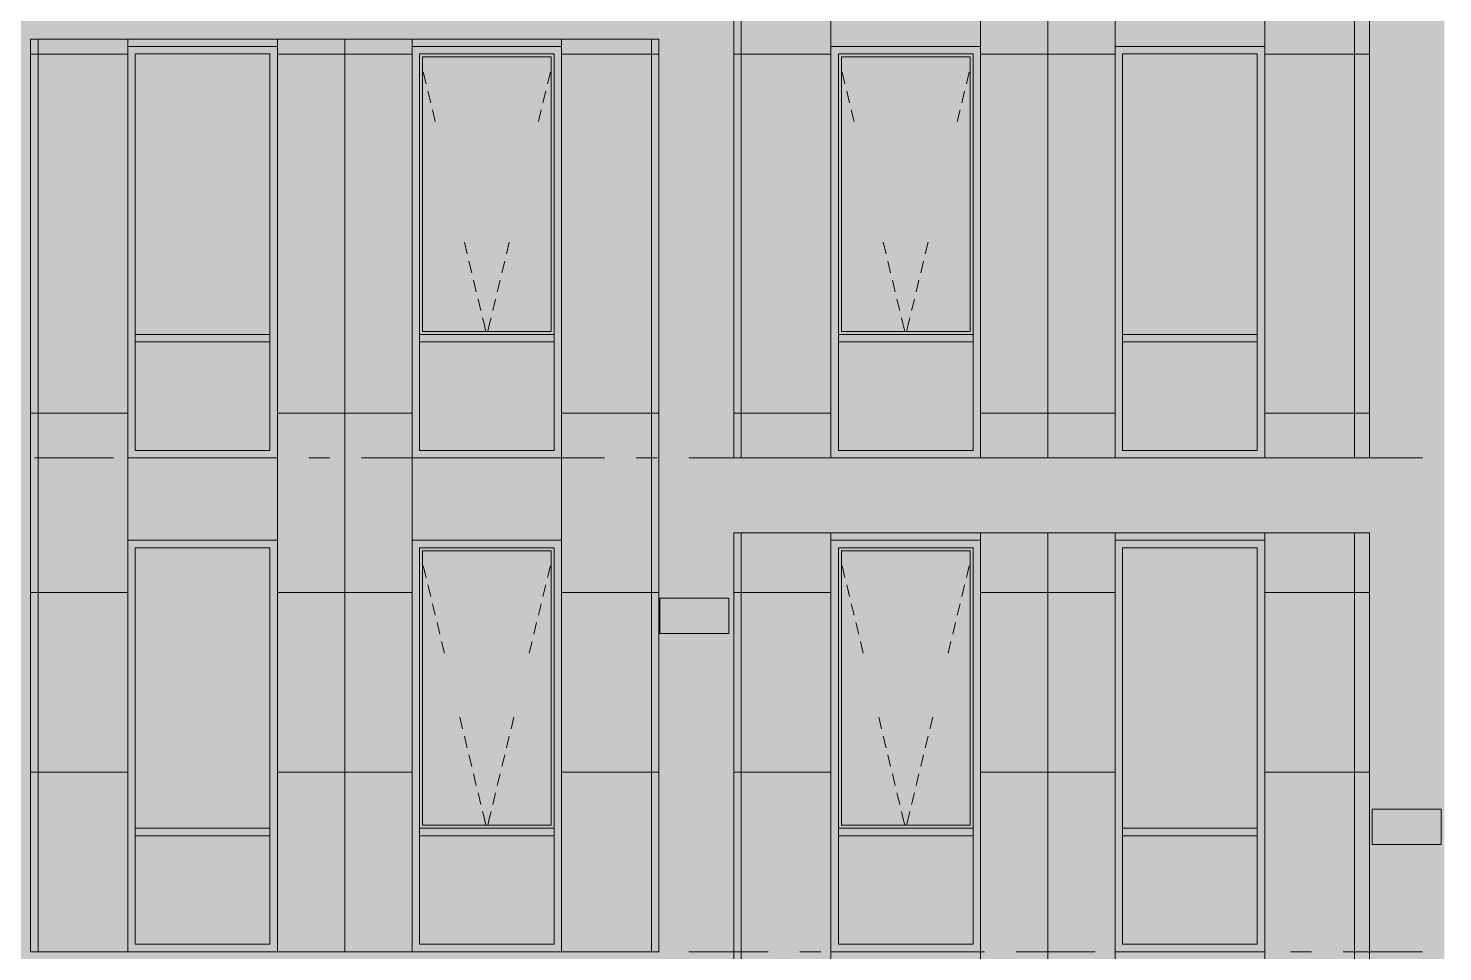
# Model space of a CAD drawing. Header units: millimetres. Extents: x 1499747 to 4230374, y -28481 to 441852.
# Drawn here: x 4109097 to 4118552, y 380628 to 386800 of the extents above; entities that cross this region are included whole.
import ezdxf

# ---------------------------------------------------------------- set-up
doc = ezdxf.new("R2010")
doc.units = ezdxf.units.MM
doc.header["$MEASUREMENT"] = 0
doc.layers.add('Чертеж и Рисунок', color=7, linetype='Continuous')

msp = doc.modelspace()

# ---------------------------------------------------------------- hatches: boundary and pattern name
at = {"layer": 'Чертеж и Рисунок', "linetype": 'Continuous', "lineweight": 0, "true_color": 0xbc9a89}
for points in [[(4108613.00524, 399928.41141), (4108613.00524, 374028.37184), (4109113.006, 374028.37184), (4109113.006, 399928.41141)], [(4113312.81242, 399928.41141), (4113312.81242, 374028.37184), (4113812.81318, 374028.37184), (4113812.81318, 399928.41141)], [(4118062.11967, 399928.41141), (4118062.11967, 374028.37184), (4118562.12044, 374028.37184), (4118562.12044, 399928.41141)], [(4109113.006, 386728.39125), (4113312.81242, 386728.39125), (4113312.81242, 387228.39201), (4109113.006, 387228.39201)], [(4113812.81318, 383428.3862), (4118062.11967, 383428.3862), (4118062.11967, 383928.38697), (4113812.81318, 383928.38697)], [(4109113.006, 380128.38116), (4113312.81242, 380128.38116), (4113312.81242, 380628.38193), (4109113.006, 380628.38193)]]:
    msp.add_hatch(color=33, dxfattribs=at).paths.add_polyline_path(points)
at = {"layer": 'Чертеж и Рисунок', "linetype": 'Continuous', "lineweight": 0, "true_color": 0xffffff}
h = msp.add_hatch(color=7, dxfattribs=at)
h.paths.add_polyline_path([(4113812.81318, 383928.38697), (4114462.41416, 383928.38697), (4114462.41416, 386678.39115), (4115462.41572, 386678.39115), (4115462.41572, 383928.38697), (4116362.71712, 383928.38697), (4116362.71712, 386678.39115), (4117362.71859, 386678.39115), (4117362.71859, 383928.38697), (4118062.11966, 383928.38697), (4118062.11966, 390028.39629), (4113812.81318, 390028.39629)])
h.paths.add_polyline_path([(4114462.41416, 387228.39204), (4114462.41416, 389978.39622), (4115462.41572, 389978.39622), (4115462.41572, 387228.39204)], flags=0)
h.paths.add_polyline_path([(4116362.71712, 389978.39622), (4117362.71859, 389978.39622), (4117362.71859, 387228.39204), (4116362.71712, 387228.39204)], flags=0)
h = msp.add_hatch(color=7, dxfattribs=at)
h.paths.add_polyline_path([(4109113.006, 380628.38193), (4109762.20703, 380628.38193), (4109762.20703, 383378.38611), (4110762.20851, 383378.38611), (4110762.20851, 380628.38193), (4111662.5099, 380628.38193), (4111662.5099, 383378.38611), (4112662.51146, 383378.38611), (4112662.51146, 380628.38193), (4113312.81244, 380628.38193), (4113312.81244, 386728.39125), (4109113.006, 386728.39125)])
h.paths.add_polyline_path([(4110762.20851, 383928.387), (4109762.20703, 383928.387), (4109762.20703, 386678.39118), (4110762.20851, 386678.39118)], flags=0)
h.paths.add_polyline_path([(4111662.5099, 383928.387), (4111662.5099, 386678.39118), (4112662.51146, 386678.39118), (4112662.51146, 383928.387)], flags=0)
at = {"layer": 'Чертеж и Рисунок', "linetype": 'Continuous', "lineweight": 0, "true_color": 0x2e2e2e}
for points in [[(4109762.20699, 386328.39063), (4109812.20707, 386328.39063), (4109812.20707, 386628.39109), (4109762.20699, 386678.39117)], [(4110262.20776, 386678.39117), (4109762.20699, 386678.39117), (4109812.20707, 386628.39109), (4110262.20776, 386628.39109)], [(4110262.20776, 386678.39117), (4110262.20776, 386628.39109), (4110712.20844, 386628.39109), (4110762.20852, 386678.39117)], [(4110762.20852, 386328.39063), (4110762.20852, 386678.39117), (4110712.20844, 386628.39109), (4110712.20844, 386328.39063)], [(4111662.5099, 386328.39063), (4111712.50997, 386328.39063), (4111712.50997, 386628.39109), (4111662.5099, 386678.39117)], [(4112162.51066, 386678.39117), (4111662.5099, 386678.39117), (4111712.50997, 386628.39109), (4112162.51066, 386628.39109)], [(4112162.51066, 386678.39117), (4112162.51066, 386628.39109), (4112612.51135, 386628.39109), (4112662.51142, 386678.39117)], [(4112662.51142, 386328.39063), (4112662.51142, 386678.39117), (4112612.51135, 386628.39109), (4112612.51135, 386328.39063)], [(4114462.41417, 386328.39063), (4114512.41425, 386328.39063), (4114512.41425, 386628.39109), (4114462.41417, 386678.39117)], [(4114962.41494, 386678.39117), (4114462.41417, 386678.39117), (4114512.41425, 386628.39109), (4114962.41494, 386628.39109)], [(4114962.41494, 386678.39117), (4114962.41494, 386628.39109), (4115412.41563, 386628.39109), (4115462.4157, 386678.39117)], [(4115462.4157, 386328.39063), (4115462.4157, 386678.39117), (4115412.41563, 386628.39109), (4115412.41563, 386328.39063)], [(4116362.71708, 386328.39063), (4116412.71715, 386328.39063), (4116412.71715, 386628.39109), (4116362.71708, 386678.39117)], [(4116862.71784, 386678.39117), (4116362.71708, 386678.39117), (4116412.71715, 386628.39109), (4116862.71784, 386628.39109)], [(4116862.71784, 386678.39117), (4116862.71784, 386628.39109), (4117312.71853, 386628.39109), (4117362.71861, 386678.39117)], [(4117362.71861, 386328.39063), (4117362.71861, 386678.39117), (4117312.71853, 386628.39109), (4117312.71853, 386328.39063)], [(4109762.20699, 384928.3885), (4109812.20707, 384928.3885), (4109812.20707, 386328.39063), (4109762.20699, 386328.39063)], [(4110762.20852, 384928.3885), (4110762.20852, 386328.39063), (4110712.20844, 386328.39063), (4110712.20844, 384928.3885)], [(4111662.5099, 384928.3885), (4111712.50997, 384928.3885), (4111712.50997, 386328.39063), (4111662.5099, 386328.39063)], [(4112662.51142, 384928.3885), (4112662.51142, 386328.39063), (4112612.51135, 386328.39063), (4112612.51135, 384928.3885)], [(4114462.41417, 384928.3885), (4114512.41425, 384928.3885), (4114512.41425, 386328.39063), (4114462.41417, 386328.39063)], [(4115462.4157, 384928.3885), (4115462.4157, 386328.39063), (4115412.41563, 386328.39063), (4115412.41563, 384928.3885)], [(4116362.71708, 384928.3885), (4116412.71715, 384928.3885), (4116412.71715, 386328.39063), (4116362.71708, 386328.39063)], [(4117362.71861, 384928.3885), (4117362.71861, 386328.39063), (4117312.71853, 386328.39063), (4117312.71853, 384928.3885)], [(4109762.20699, 384728.38819), (4109812.20707, 384728.38819), (4109812.20707, 384928.3885), (4109762.20699, 384928.3885)], [(4110762.20852, 384728.38819), (4110762.20852, 384928.3885), (4110712.20844, 384928.3885), (4110712.20844, 384728.38819)], [(4111662.5099, 384728.38819), (4111712.50997, 384728.38819), (4111712.50997, 384928.3885), (4111662.5099, 384928.3885)], [(4112662.51142, 384728.38819), (4112662.51142, 384928.3885), (4112612.51135, 384928.3885), (4112612.51135, 384728.38819)], [(4114462.41417, 384728.38819), (4114512.41425, 384728.38819), (4114512.41425, 384928.3885), (4114462.41417, 384928.3885)], [(4115462.4157, 384728.38819), (4115462.4157, 384928.3885), (4115412.41563, 384928.3885), (4115412.41563, 384728.38819)], [(4116362.71708, 384728.38819), (4116412.71715, 384728.38819), (4116412.71715, 384928.3885), (4116362.71708, 384928.3885)], [(4117362.71861, 384728.38819), (4117362.71861, 384928.3885), (4117312.71853, 384928.3885), (4117312.71853, 384728.38819)], [(4109762.20699, 384728.38819), (4109762.20699, 383928.38697), (4109812.20707, 383978.38704), (4109812.20707, 384728.38819)], [(4109812.20707, 384703.38815), (4110262.20776, 384703.38815), (4110262.20776, 384753.38823), (4109812.20707, 384753.38823)], [(4110262.20776, 384753.38823), (4110262.20776, 384703.38815), (4110712.20844, 384703.38815), (4110712.20844, 384753.38823)], [(4110762.20852, 384728.38819), (4110712.20844, 384728.38819), (4110712.20844, 383978.38704), (4110762.20852, 383928.38697)], [(4111662.5099, 384728.38819), (4111662.5099, 383928.38697), (4111712.50997, 383978.38704), (4111712.50997, 384728.38819)], [(4111712.50997, 384703.38815), (4112162.51066, 384703.38815), (4112162.51066, 384753.38823), (4111712.50997, 384753.38823)], [(4112162.51066, 384753.38823), (4112162.51066, 384703.38815), (4112612.51135, 384703.38815), (4112612.51135, 384753.38823)], [(4112662.51142, 384728.38819), (4112612.51135, 384728.38819), (4112612.51135, 383978.38704), (4112662.51142, 383928.38697)], [(4114462.41417, 384728.38819), (4114462.41417, 383928.38697), (4114512.41425, 383978.38704), (4114512.41425, 384728.38819)], [(4114512.41425, 384703.38815), (4114962.41494, 384703.38815), (4114962.41494, 384753.38823), (4114512.41425, 384753.38823)], [(4114962.41494, 384753.38823), (4114962.41494, 384703.38815), (4115412.41563, 384703.38815), (4115412.41563, 384753.38823)], [(4115462.4157, 384728.38819), (4115412.41563, 384728.38819), (4115412.41563, 383978.38704), (4115462.4157, 383928.38697)], [(4116362.71708, 384728.38819), (4116362.71708, 383928.38697), (4116412.71715, 383978.38704), (4116412.71715, 384728.38819)], [(4116412.71715, 384703.38815), (4116862.71784, 384703.38815), (4116862.71784, 384753.38823), (4116412.71715, 384753.38823)], [(4116862.71784, 384753.38823), (4116862.71784, 384703.38815), (4117312.71853, 384703.38815), (4117312.71853, 384753.38823)], [(4117362.71861, 384728.38819), (4117312.71853, 384728.38819), (4117312.71853, 383978.38704), (4117362.71861, 383928.38697)], [(4110262.20776, 383928.38697), (4110262.20776, 383978.38704), (4109812.20707, 383978.38704), (4109762.20699, 383928.38697)], [(4110262.20776, 383928.38697), (4110762.20852, 383928.38697), (4110712.20844, 383978.38704), (4110262.20776, 383978.38704)], [(4112162.51066, 383928.38697), (4112162.51066, 383978.38704), (4111712.50997, 383978.38704), (4111662.5099, 383928.38697)], [(4112162.51066, 383928.38697), (4112662.51142, 383928.38697), (4112612.51135, 383978.38704), (4112162.51066, 383978.38704)], [(4114962.41494, 383928.38697), (4114962.41494, 383978.38704), (4114512.41425, 383978.38704), (4114462.41417, 383928.38697)], [(4114962.41494, 383928.38697), (4115462.4157, 383928.38697), (4115412.41563, 383978.38704), (4114962.41494, 383978.38704)], [(4116862.71784, 383928.38697), (4116862.71784, 383978.38704), (4116412.71715, 383978.38704), (4116362.71708, 383928.38697)], [(4116862.71784, 383928.38697), (4117362.71861, 383928.38697), (4117312.71853, 383978.38704), (4116862.71784, 383978.38704)], [(4109762.20699, 383028.38559), (4109812.20707, 383028.38559), (4109812.20707, 383328.38605), (4109762.20699, 383378.38613)], [(4110262.20776, 383378.38613), (4109762.20699, 383378.38613), (4109812.20707, 383328.38605), (4110262.20776, 383328.38605)], [(4110262.20776, 383378.38613), (4110262.20776, 383328.38605), (4110712.20844, 383328.38605), (4110762.20852, 383378.38613)], [(4110762.20852, 383028.38559), (4110762.20852, 383378.38613), (4110712.20844, 383328.38605), (4110712.20844, 383028.38559)], [(4111662.5099, 383028.38559), (4111712.50997, 383028.38559), (4111712.50997, 383328.38605), (4111662.5099, 383378.38613)], [(4112162.51066, 383378.38613), (4111662.5099, 383378.38613), (4111712.50997, 383328.38605), (4112162.51066, 383328.38605)], [(4112162.51066, 383378.38613), (4112162.51066, 383328.38605), (4112612.51135, 383328.38605), (4112662.51142, 383378.38613)], [(4112662.51142, 383028.38559), (4112662.51142, 383378.38613), (4112612.51135, 383328.38605), (4112612.51135, 383028.38559)], [(4114462.41417, 383028.38559), (4114512.41425, 383028.38559), (4114512.41425, 383328.38605), (4114462.41417, 383378.38613)], [(4114962.41494, 383378.38613), (4114462.41417, 383378.38613), (4114512.41425, 383328.38605), (4114962.41494, 383328.38605)], [(4114962.41494, 383378.38613), (4114962.41494, 383328.38605), (4115412.41563, 383328.38605), (4115462.4157, 383378.38613)], [(4115462.4157, 383028.38559), (4115462.4157, 383378.38613), (4115412.41563, 383328.38605), (4115412.41563, 383028.38559)], [(4116362.71708, 383028.38559), (4116412.71715, 383028.38559), (4116412.71715, 383328.38605), (4116362.71708, 383378.38613)], [(4116862.71784, 383378.38613), (4116362.71708, 383378.38613), (4116412.71715, 383328.38605), (4116862.71784, 383328.38605)], [(4116862.71784, 383378.38613), (4116862.71784, 383328.38605), (4117312.71853, 383328.38605), (4117362.71861, 383378.38613)], [(4117362.71861, 383028.38559), (4117362.71861, 383378.38613), (4117312.71853, 383328.38605), (4117312.71853, 383028.38559)], [(4109762.20699, 381628.38345), (4109812.20707, 381628.38345), (4109812.20707, 383028.38559), (4109762.20699, 383028.38559)], [(4110762.20852, 381628.38345), (4110762.20852, 383028.38559), (4110712.20844, 383028.38559), (4110712.20844, 381628.38345)], [(4111662.5099, 381628.38345), (4111712.50997, 381628.38345), (4111712.50997, 383028.38559), (4111662.5099, 383028.38559)], [(4112662.51142, 381628.38345), (4112662.51142, 383028.38559), (4112612.51135, 383028.38559), (4112612.51135, 381628.38345)], [(4114462.41417, 381628.38345), (4114512.41425, 381628.38345), (4114512.41425, 383028.38559), (4114462.41417, 383028.38559)], [(4115462.4157, 381628.38345), (4115462.4157, 383028.38559), (4115412.41563, 383028.38559), (4115412.41563, 381628.38345)], [(4116362.71708, 381628.38345), (4116412.71715, 381628.38345), (4116412.71715, 383028.38559), (4116362.71708, 383028.38559)], [(4117362.71861, 381628.38345), (4117362.71861, 383028.38559), (4117312.71853, 383028.38559), (4117312.71853, 381628.38345)], [(4109762.20699, 381428.38315), (4109812.20707, 381428.38315), (4109812.20707, 381628.38345), (4109762.20699, 381628.38345)], [(4110762.20852, 381428.38315), (4110762.20852, 381628.38345), (4110712.20844, 381628.38345), (4110712.20844, 381428.38315)], [(4111662.5099, 381428.38315), (4111712.50997, 381428.38315), (4111712.50997, 381628.38345), (4111662.5099, 381628.38345)], [(4112662.51142, 381428.38315), (4112662.51142, 381628.38345), (4112612.51135, 381628.38345), (4112612.51135, 381428.38315)], [(4114462.41417, 381428.38315), (4114512.41425, 381428.38315), (4114512.41425, 381628.38345), (4114462.41417, 381628.38345)], [(4115462.4157, 381428.38315), (4115462.4157, 381628.38345), (4115412.41563, 381628.38345), (4115412.41563, 381428.38315)], [(4116362.71708, 381428.38315), (4116412.71715, 381428.38315), (4116412.71715, 381628.38345), (4116362.71708, 381628.38345)], [(4117362.71861, 381428.38315), (4117362.71861, 381628.38345), (4117312.71853, 381628.38345), (4117312.71853, 381428.38315)], [(4109762.20699, 381428.38315), (4109762.20699, 380628.38193), (4109812.20707, 380678.382), (4109812.20707, 381428.38315)], [(4109812.20707, 381403.38311), (4110262.20776, 381403.38311), (4110262.20776, 381453.38319), (4109812.20707, 381453.38319)], [(4110262.20776, 381453.38319), (4110262.20776, 381403.38311), (4110712.20844, 381403.38311), (4110712.20844, 381453.38319)], [(4110762.20852, 381428.38315), (4110712.20844, 381428.38315), (4110712.20844, 380678.382), (4110762.20852, 380628.38193)], [(4111662.5099, 381428.38315), (4111662.5099, 380628.38193), (4111712.50997, 380678.382), (4111712.50997, 381428.38315)], [(4111712.50997, 381403.38311), (4112162.51066, 381403.38311), (4112162.51066, 381453.38319), (4111712.50997, 381453.38319)], [(4112162.51066, 381453.38319), (4112162.51066, 381403.38311), (4112612.51135, 381403.38311), (4112612.51135, 381453.38319)], [(4112662.51142, 381428.38315), (4112612.51135, 381428.38315), (4112612.51135, 380678.382), (4112662.51142, 380628.38193)], [(4114462.41417, 381428.38315), (4114462.41417, 380628.38193), (4114512.41425, 380678.382), (4114512.41425, 381428.38315)], [(4114512.41425, 381403.38311), (4114962.41494, 381403.38311), (4114962.41494, 381453.38319), (4114512.41425, 381453.38319)], [(4114962.41494, 381453.38319), (4114962.41494, 381403.38311), (4115412.41563, 381403.38311), (4115412.41563, 381453.38319)], [(4115462.4157, 381428.38315), (4115412.41563, 381428.38315), (4115412.41563, 380678.382), (4115462.4157, 380628.38193)], [(4116362.71708, 381428.38315), (4116362.71708, 380628.38193), (4116412.71715, 380678.382), (4116412.71715, 381428.38315)], [(4116412.71715, 381403.38311), (4116862.71784, 381403.38311), (4116862.71784, 381453.38319), (4116412.71715, 381453.38319)], [(4116862.71784, 381453.38319), (4116862.71784, 381403.38311), (4117312.71853, 381403.38311), (4117312.71853, 381453.38319)], [(4117362.71861, 381428.38315), (4117312.71853, 381428.38315), (4117312.71853, 380678.382), (4117362.71861, 380628.38193)], [(4110262.20776, 380628.38193), (4110262.20776, 380678.382), (4109812.20707, 380678.382), (4109762.20699, 380628.38193)], [(4110262.20776, 380628.38193), (4110762.20852, 380628.38193), (4110712.20844, 380678.382), (4110262.20776, 380678.382)], [(4112162.51066, 380628.38193), (4112162.51066, 380678.382), (4111712.50997, 380678.382), (4111662.5099, 380628.38193)], [(4112162.51066, 380628.38193), (4112662.51142, 380628.38193), (4112612.51135, 380678.382), (4112162.51066, 380678.382)], [(4114962.41494, 380628.38193), (4114962.41494, 380678.382), (4114512.41425, 380678.382), (4114462.41417, 380628.38193)], [(4114962.41494, 380628.38193), (4115462.4157, 380628.38193), (4115412.41563, 380678.382), (4114962.41494, 380678.382)], [(4116862.71784, 380628.38193), (4116862.71784, 380678.382), (4116412.71715, 380678.382), (4116362.71708, 380628.38193)], [(4116862.71784, 380628.38193), (4117362.71861, 380628.38193), (4117312.71853, 380678.382), (4116862.71784, 380678.382)]]:
    msp.add_hatch(color=250, dxfattribs=at).paths.add_polyline_path(points)
at = {"layer": 'Чертеж и Рисунок', "linetype": 'Continuous', "lineweight": 0, "true_color": 0x84adf9}
for points in [[(4109812.20707, 384753.38823), (4110712.20844, 384753.38823), (4110712.20844, 386328.39063), (4110712.20844, 386628.39109), (4109812.20707, 386628.39109)], [(4111732.51, 384773.38826), (4112592.51132, 384773.38826), (4112592.51132, 386608.39106), (4111732.51, 386608.39106)], [(4114532.41428, 384773.38826), (4115392.4156, 384773.38826), (4115392.4156, 386608.39106), (4114532.41428, 386608.39106)], [(4116412.71715, 384753.38823), (4117312.71853, 384753.38823), (4117312.71853, 384928.3885), (4117312.71853, 386328.39063), (4117312.71853, 386628.39109), (4116412.71715, 386628.39109)], [(4109812.20707, 384703.38815), (4109812.20707, 383978.38704), (4110712.20844, 383978.38704), (4110712.20844, 384703.38815)], [(4111712.50997, 383978.38704), (4112612.51135, 383978.38704), (4112612.51135, 384703.38815), (4111712.50997, 384703.38815)], [(4114512.41425, 384703.38815), (4114512.41425, 383978.38704), (4115412.41563, 383978.38704), (4115412.41563, 384703.38815)], [(4116412.71715, 384703.38815), (4116412.71715, 383978.38704), (4117312.71853, 383978.38704), (4117312.71853, 384703.38815)], [(4109812.20707, 381453.38319), (4110712.20844, 381453.38319), (4110712.20844, 381628.38345), (4110712.20844, 383328.38605), (4109812.20707, 383328.38605)], [(4111732.51, 383308.38602), (4111732.51, 381473.38322), (4112592.51132, 381473.38322), (4112592.51132, 383308.38602)], [(4114532.41428, 381473.38322), (4115392.4156, 381473.38322), (4115392.4156, 383308.38602), (4114532.41428, 383308.38602)], [(4116412.71715, 381453.38319), (4117312.71853, 381453.38319), (4117312.71853, 381628.38345), (4117312.71853, 383328.38605), (4116412.71715, 383328.38605)], [(4109812.20707, 381403.38311), (4109812.20707, 380678.382), (4110712.20844, 380678.382), (4110712.20844, 381403.38311)], [(4111712.50997, 380678.382), (4112612.51135, 380678.382), (4112612.51135, 381403.38311), (4111712.50997, 381403.38311)], [(4114512.41425, 381403.38311), (4114512.41425, 380678.382), (4115412.41563, 380678.382), (4115412.41563, 381403.38311)], [(4116412.71715, 381403.38311), (4116412.71715, 380678.382), (4117312.71853, 380678.382), (4117312.71853, 381403.38311)]]:
    msp.add_hatch(color=161, dxfattribs=at).paths.add_polyline_path(points)
at = {"layer": 'Чертеж и Рисунок', "linetype": 'Continuous', "lineweight": 0, "true_color": 0xf7fdff}
for points in [[(4111712.50997, 384753.38823), (4111732.51, 384773.38826), (4111732.51, 386608.39106), (4111712.50997, 386628.39109)], [(4112612.51135, 386628.39109), (4111712.50997, 386628.39109), (4111732.51, 386608.39106), (4112592.51132, 386608.39106)], [(4112612.51135, 384753.38823), (4112612.51135, 386628.39109), (4112592.51132, 386608.39106), (4112592.51132, 384773.38826)], [(4114512.41425, 384753.38823), (4114532.41428, 384773.38826), (4114532.41428, 386608.39106), (4114512.41425, 386628.39109)], [(4115412.41563, 386628.39109), (4114512.41425, 386628.39109), (4114532.41428, 386608.39106), (4115392.4156, 386608.39106)], [(4115412.41563, 384753.38823), (4115412.41563, 386628.39109), (4115392.4156, 386608.39106), (4115392.4156, 384773.38826)], [(4111732.51, 384773.38826), (4111712.50997, 384753.38823), (4112612.51135, 384753.38823), (4112592.51132, 384773.38826)], [(4115412.41563, 384753.38823), (4115392.4156, 384773.38826), (4114532.41428, 384773.38826), (4114512.41425, 384753.38823)], [(4111712.50997, 381453.38319), (4111732.51, 381473.38322), (4111732.51, 383308.38602), (4111712.50997, 383328.38605)], [(4112612.51135, 383328.38605), (4111712.50997, 383328.38605), (4111732.51, 383308.38602), (4112592.51132, 383308.38602)], [(4112612.51135, 381453.38319), (4112612.51135, 383328.38605), (4112592.51132, 383308.38602), (4112592.51132, 381473.38322)], [(4114512.41425, 381453.38319), (4114532.41428, 381473.38322), (4114532.41428, 383308.38602), (4114512.41425, 383328.38605)], [(4115412.41563, 383328.38605), (4114512.41425, 383328.38605), (4114532.41428, 383308.38602), (4115392.4156, 383308.38602)], [(4115412.41563, 381453.38319), (4115412.41563, 383328.38605), (4115392.4156, 383308.38602), (4115392.4156, 381473.38322)], [(4111712.50997, 381453.38319), (4112612.51135, 381453.38319), (4112592.51132, 381473.38322), (4111732.51, 381473.38322)], [(4115412.41563, 381453.38319), (4115392.4156, 381473.38322), (4114532.41428, 381473.38322), (4114512.41425, 381453.38319)]]:
    msp.add_hatch(color=7, dxfattribs=at).paths.add_polyline_path(points)
at = {"layer": 'Чертеж и Рисунок', "linetype": 'Continuous', "lineweight": 0, "true_color": 0xffffff}
h = msp.add_hatch(color=7, dxfattribs=at)
h.paths.add_polyline_path([(4113812.81318, 377328.37688), (4114462.41416, 377328.37688), (4114462.41416, 380078.38107), (4115462.41572, 380078.38107), (4115462.41572, 377328.37688), (4116362.71712, 377328.37688), (4116362.71712, 380078.38107), (4117362.71859, 380078.38107), (4117362.71859, 377328.37688), (4118062.11966, 377328.37688), (4118062.11966, 383428.3862), (4113812.81318, 383428.3862)])
h.paths.add_polyline_path([(4115462.41572, 380628.38196), (4114462.41416, 380628.38196), (4114462.41416, 383378.38614), (4115462.41572, 383378.38614)], flags=0)
h.paths.add_polyline_path([(4116362.71712, 383378.38614), (4117362.71859, 383378.38614), (4117362.71859, 380628.38196), (4116362.71712, 380628.38196)], flags=0)

# ---------------------------------------------------------------- linework, layer by layer
at = {"layer": 'Чертеж и Рисунок', "color": 7, "linetype": 'Continuous', "lineweight": 5}
for points in [[(4113812.81318, 383928.38697), (4113812.81318, 390028.39629)], [(4118062.11967, 383928.38697), (4118062.11967, 390028.39629)], [(4109113.006, 380628.38193), (4109113.006, 386728.39125)], [(4109113.006, 386728.39125), (4113312.81242, 386728.39125)], [(4113312.81242, 380628.38193), (4113312.81242, 386728.39125)], [(4109762.20699, 383928.38697), (4109762.20699, 386678.39117)], [(4109762.20699, 386678.39117), (4110762.20852, 386678.39117)], [(4109812.20707, 386328.39063), (4109812.20707, 386628.39109)], [(4109812.20707, 386628.39109), (4110262.20776, 386628.39109)], [(4110262.20776, 386628.39109), (4110712.20844, 386628.39109)], [(4110712.20844, 386328.39063), (4110712.20844, 386628.39109)], [(4110762.20852, 386678.39117), (4110762.20852, 383928.38697)], [(4111662.5099, 383928.38697), (4111662.5099, 386678.39117)], [(4111662.5099, 386678.39117), (4112662.51142, 386678.39117)], [(4111712.50997, 386328.39063), (4111712.50997, 386628.39109)], [(4111712.50997, 386628.39109), (4112162.51066, 386628.39109)], [(4111732.51, 386608.39106), (4111732.51, 384773.38826)], [(4112592.51132, 386608.39106), (4111732.51, 386608.39106)], [(4112162.51066, 386628.39109), (4112612.51135, 386628.39109)], [(4112592.51132, 384773.38826), (4112592.51132, 386608.39106)], [(4112612.51135, 386328.39063), (4112612.51135, 386628.39109)], [(4114462.41417, 383928.38697), (4114462.41417, 386678.39117)], [(4114462.41417, 386678.39117), (4115462.4157, 386678.39117)], [(4114512.41425, 386328.39063), (4114512.41425, 386628.39109)], [(4114512.41425, 386628.39109), (4114962.41494, 386628.39109)], [(4114532.41428, 386608.39106), (4114532.41428, 384773.38826)], [(4115392.4156, 386608.39106), (4114532.41428, 386608.39106)], [(4114962.41494, 386628.39109), (4115412.41563, 386628.39109)], [(4115392.4156, 384773.38826), (4115392.4156, 386608.39106)], [(4115412.41563, 386328.39063), (4115412.41563, 386628.39109)], [(4115462.4157, 386678.39117), (4115462.4157, 383928.38697)], [(4116362.71708, 383928.38697), (4116362.71708, 386678.39117)], [(4116362.71708, 386678.39117), (4117362.71861, 386678.39117)], [(4116412.71715, 386328.39063), (4116412.71715, 386628.39109)], [(4116412.71715, 386628.39109), (4116862.71784, 386628.39109)], [(4116862.71784, 386628.39109), (4117312.71853, 386628.39109)], [(4117312.71853, 386328.39063), (4117312.71853, 386628.39109)], [(4117362.71861, 386678.39117), (4117362.71861, 383928.38697)], [(4109812.20707, 384928.3885), (4109812.20707, 386328.39063)], [(4110712.20844, 384928.3885), (4110712.20844, 386328.39063)], [(4111712.50997, 384928.3885), (4111712.50997, 386328.39063)], [(4112612.51135, 384928.3885), (4112612.51135, 386328.39063)], [(4114512.41425, 384928.3885), (4114512.41425, 386328.39063)], [(4115412.41563, 384928.3885), (4115412.41563, 386328.39063)], [(4116412.71715, 384928.3885), (4116412.71715, 386328.39063)], [(4117312.71853, 384928.3885), (4117312.71853, 386328.39063)], [(4109812.20707, 384753.38823), (4109812.20707, 384928.3885)], [(4110712.20844, 384753.38823), (4110712.20844, 384928.3885)], [(4111712.50997, 384753.38823), (4111712.50997, 384928.3885)], [(4112612.51135, 384753.38823), (4112612.51135, 384928.3885)], [(4114512.41425, 384753.38823), (4114512.41425, 384928.3885)], [(4115412.41563, 384753.38823), (4115412.41563, 384928.3885)], [(4116412.71715, 384753.38823), (4116412.71715, 384928.3885)], [(4117312.71853, 384753.38823), (4117312.71853, 384928.3885)], [(4109812.20707, 384728.38819), (4109812.20707, 384753.38823)], [(4110262.20776, 384753.38823), (4109812.20707, 384753.38823)], [(4109812.20707, 384703.38815), (4109812.20707, 384728.38819)], [(4110712.20844, 384753.38823), (4110262.20776, 384753.38823)], [(4110712.20844, 384728.38819), (4110712.20844, 384753.38823)], [(4110712.20844, 384703.38815), (4110712.20844, 384728.38819)], [(4111712.50997, 384728.38819), (4111712.50997, 384753.38823)], [(4112162.51066, 384753.38823), (4111712.50997, 384753.38823)], [(4111712.50997, 384703.38815), (4111712.50997, 384728.38819)], [(4111732.51, 384773.38826), (4112592.51132, 384773.38826)], [(4112612.51135, 384753.38823), (4112162.51066, 384753.38823)], [(4112612.51135, 384728.38819), (4112612.51135, 384753.38823)], [(4112612.51135, 384703.38815), (4112612.51135, 384728.38819)], [(4114512.41425, 384728.38819), (4114512.41425, 384753.38823)], [(4114962.41494, 384753.38823), (4114512.41425, 384753.38823)], [(4114512.41425, 384703.38815), (4114512.41425, 384728.38819)], [(4114532.41428, 384773.38826), (4115392.4156, 384773.38826)], [(4115412.41563, 384753.38823), (4114962.41494, 384753.38823)], [(4115412.41563, 384728.38819), (4115412.41563, 384753.38823)], [(4115412.41563, 384703.38815), (4115412.41563, 384728.38819)], [(4116412.71715, 384728.38819), (4116412.71715, 384753.38823)], [(4116862.71784, 384753.38823), (4116412.71715, 384753.38823)], [(4116412.71715, 384703.38815), (4116412.71715, 384728.38819)], [(4117312.71853, 384753.38823), (4116862.71784, 384753.38823)], [(4117312.71853, 384728.38819), (4117312.71853, 384753.38823)], [(4117312.71853, 384703.38815), (4117312.71853, 384728.38819)], [(4109812.20707, 383978.38704), (4109812.20707, 384703.38815)], [(4110262.20776, 384703.38815), (4109812.20707, 384703.38815)], [(4110712.20844, 384703.38815), (4110262.20776, 384703.38815)], [(4110712.20844, 383978.38704), (4110712.20844, 384703.38815)], [(4111712.50997, 383978.38704), (4111712.50997, 384703.38815)], [(4112162.51066, 384703.38815), (4111712.50997, 384703.38815)], [(4112612.51135, 384703.38815), (4112162.51066, 384703.38815)], [(4112612.51135, 383978.38704), (4112612.51135, 384703.38815)], [(4114512.41425, 383978.38704), (4114512.41425, 384703.38815)], [(4114962.41494, 384703.38815), (4114512.41425, 384703.38815)], [(4115412.41563, 384703.38815), (4114962.41494, 384703.38815)], [(4115412.41563, 383978.38704), (4115412.41563, 384703.38815)], [(4116412.71715, 383978.38704), (4116412.71715, 384703.38815)], [(4116862.71784, 384703.38815), (4116412.71715, 384703.38815)], [(4117312.71853, 384703.38815), (4116862.71784, 384703.38815)], [(4117312.71853, 383978.38704), (4117312.71853, 384703.38815)], [(4110262.20776, 383978.38704), (4109812.20707, 383978.38704)], [(4110712.20844, 383978.38704), (4110262.20776, 383978.38704)], [(4112162.51066, 383978.38704), (4111712.50997, 383978.38704)], [(4112612.51135, 383978.38704), (4112162.51066, 383978.38704)], [(4114962.41494, 383978.38704), (4114512.41425, 383978.38704)], [(4115412.41563, 383978.38704), (4114962.41494, 383978.38704)], [(4116862.71784, 383978.38704), (4116412.71715, 383978.38704)], [(4117312.71853, 383978.38704), (4116862.71784, 383978.38704)], [(4110762.20852, 383928.38697), (4109762.20699, 383928.38697)], [(4112662.51142, 383928.38697), (4111662.5099, 383928.38697)], [(4113812.81318, 383928.38697), (4118062.11967, 383928.38697)], [(4113812.81318, 377328.37688), (4113812.81318, 383428.3862)], [(4113812.81318, 383428.3862), (4118062.11967, 383428.3862)], [(4118062.11967, 377328.37688), (4118062.11967, 383428.3862)], [(4109762.20699, 380628.38193), (4109762.20699, 383378.38613)], [(4109762.20699, 383378.38613), (4110762.20852, 383378.38613)], [(4109812.20707, 383028.38559), (4109812.20707, 383328.38605)], [(4109812.20707, 383328.38605), (4110262.20776, 383328.38605)], [(4110262.20776, 383328.38605), (4110712.20844, 383328.38605)], [(4110712.20844, 383028.38559), (4110712.20844, 383328.38605)], [(4110762.20852, 383378.38613), (4110762.20852, 380628.38193)], [(4111662.5099, 380628.38193), (4111662.5099, 383378.38613)], [(4111662.5099, 383378.38613), (4112662.51142, 383378.38613)], [(4111712.50997, 383028.38559), (4111712.50997, 383328.38605)], [(4111712.50997, 383328.38605), (4112162.51066, 383328.38605)], [(4111732.51, 383308.38602), (4111732.51, 381473.38322)], [(4112592.51132, 383308.38602), (4111732.51, 383308.38602)], [(4112162.51066, 383328.38605), (4112612.51135, 383328.38605)], [(4112592.51132, 381473.38322), (4112592.51132, 383308.38602)], [(4112612.51135, 383028.38559), (4112612.51135, 383328.38605)], [(4114462.41417, 380628.38193), (4114462.41417, 383378.38613)], [(4114462.41417, 383378.38613), (4115462.4157, 383378.38613)], [(4114512.41425, 383028.38559), (4114512.41425, 383328.38605)], [(4114512.41425, 383328.38605), (4114962.41494, 383328.38605)], [(4114532.41428, 383308.38602), (4114532.41428, 381473.38322)], [(4115392.4156, 383308.38602), (4114532.41428, 383308.38602)], [(4114962.41494, 383328.38605), (4115412.41563, 383328.38605)], [(4115392.4156, 381473.38322), (4115392.4156, 383308.38602)], [(4115412.41563, 383028.38559), (4115412.41563, 383328.38605)], [(4115462.4157, 383378.38613), (4115462.4157, 380628.38193)], [(4116362.71708, 380628.38193), (4116362.71708, 383378.38613)], [(4116362.71708, 383378.38613), (4117362.71861, 383378.38613)], [(4116412.71715, 383028.38559), (4116412.71715, 383328.38605)], [(4116412.71715, 383328.38605), (4116862.71784, 383328.38605)], [(4116862.71784, 383328.38605), (4117312.71853, 383328.38605)], [(4117312.71853, 383028.38559), (4117312.71853, 383328.38605)], [(4117362.71861, 383378.38613), (4117362.71861, 380628.38193)], [(4109812.20707, 381628.38345), (4109812.20707, 383028.38559)], [(4110712.20844, 381628.38345), (4110712.20844, 383028.38559)], [(4111712.50997, 381628.38345), (4111712.50997, 383028.38559)], [(4112612.51135, 381628.38345), (4112612.51135, 383028.38559)], [(4114512.41425, 381628.38345), (4114512.41425, 383028.38559)], [(4115412.41563, 381628.38345), (4115412.41563, 383028.38559)], [(4116412.71715, 381628.38345), (4116412.71715, 383028.38559)], [(4117312.71853, 381628.38345), (4117312.71853, 383028.38559)], [(4113318.41243, 382755.28518), (4113318.41243, 382990.98554)], [(4113318.41243, 382990.98554), (4113780.31313, 382990.98554)], [(4113780.31313, 382990.98554), (4113780.31313, 382755.28518)], [(4113780.31313, 382755.28518), (4113318.41243, 382755.28518)], [(4109812.20707, 381453.38319), (4109812.20707, 381628.38345)], [(4110712.20844, 381453.38319), (4110712.20844, 381628.38345)], [(4111712.50997, 381453.38319), (4111712.50997, 381628.38345)], [(4112612.51135, 381453.38319), (4112612.51135, 381628.38345)], [(4114512.41425, 381453.38319), (4114512.41425, 381628.38345)], [(4115412.41563, 381453.38319), (4115412.41563, 381628.38345)], [(4116412.71715, 381453.38319), (4116412.71715, 381628.38345)], [(4117312.71853, 381453.38319), (4117312.71853, 381628.38345)], [(4118080.4197, 381345.18302), (4118080.4197, 381580.88338)], [(4118080.4197, 381580.88338), (4118542.22041, 381580.88338)], [(4118542.22041, 381580.88338), (4118542.22041, 381345.18302)], [(4109812.20707, 381428.38315), (4109812.20707, 381453.38319)], [(4110262.20776, 381453.38319), (4109812.20707, 381453.38319)], [(4109812.20707, 381403.38311), (4109812.20707, 381428.38315)], [(4110712.20844, 381453.38319), (4110262.20776, 381453.38319)], [(4110712.20844, 381428.38315), (4110712.20844, 381453.38319)], [(4110712.20844, 381403.38311), (4110712.20844, 381428.38315)], [(4111712.50997, 381428.38315), (4111712.50997, 381453.38319)], [(4112162.51066, 381453.38319), (4111712.50997, 381453.38319)], [(4111712.50997, 381403.38311), (4111712.50997, 381428.38315)], [(4111732.51, 381473.38322), (4112592.51132, 381473.38322)], [(4112612.51135, 381453.38319), (4112162.51066, 381453.38319)], [(4112612.51135, 381428.38315), (4112612.51135, 381453.38319)], [(4112612.51135, 381403.38311), (4112612.51135, 381428.38315)], [(4114512.41425, 381428.38315), (4114512.41425, 381453.38319)], [(4114962.41494, 381453.38319), (4114512.41425, 381453.38319)], [(4114512.41425, 381403.38311), (4114512.41425, 381428.38315)], [(4114532.41428, 381473.38322), (4115392.4156, 381473.38322)], [(4115412.41563, 381453.38319), (4114962.41494, 381453.38319)], [(4115412.41563, 381428.38315), (4115412.41563, 381453.38319)], [(4115412.41563, 381403.38311), (4115412.41563, 381428.38315)], [(4116412.71715, 381428.38315), (4116412.71715, 381453.38319)], [(4116862.71784, 381453.38319), (4116412.71715, 381453.38319)], [(4116412.71715, 381403.38311), (4116412.71715, 381428.38315)], [(4117312.71853, 381453.38319), (4116862.71784, 381453.38319)], [(4117312.71853, 381428.38315), (4117312.71853, 381453.38319)], [(4117312.71853, 381403.38311), (4117312.71853, 381428.38315)], [(4109812.20707, 380678.382), (4109812.20707, 381403.38311)], [(4110262.20776, 381403.38311), (4109812.20707, 381403.38311)], [(4110712.20844, 381403.38311), (4110262.20776, 381403.38311)], [(4110712.20844, 380678.382), (4110712.20844, 381403.38311)], [(4111712.50997, 380678.382), (4111712.50997, 381403.38311)], [(4112162.51066, 381403.38311), (4111712.50997, 381403.38311)], [(4112612.51135, 381403.38311), (4112162.51066, 381403.38311)], [(4112612.51135, 380678.382), (4112612.51135, 381403.38311)], [(4114512.41425, 380678.382), (4114512.41425, 381403.38311)], [(4114962.41494, 381403.38311), (4114512.41425, 381403.38311)], [(4115412.41563, 381403.38311), (4114962.41494, 381403.38311)], [(4115412.41563, 380678.382), (4115412.41563, 381403.38311)], [(4116412.71715, 380678.382), (4116412.71715, 381403.38311)], [(4116862.71784, 381403.38311), (4116412.71715, 381403.38311)], [(4117312.71853, 381403.38311), (4116862.71784, 381403.38311)], [(4117312.71853, 380678.382), (4117312.71853, 381403.38311)], [(4118542.22041, 381345.18302), (4118080.4197, 381345.18302)], [(4110262.20776, 380678.382), (4109812.20707, 380678.382)], [(4110712.20844, 380678.382), (4110262.20776, 380678.382)], [(4112162.51066, 380678.382), (4111712.50997, 380678.382)], [(4112612.51135, 380678.382), (4112162.51066, 380678.382)], [(4114962.41494, 380678.382), (4114512.41425, 380678.382)], [(4115412.41563, 380678.382), (4114962.41494, 380678.382)], [(4116862.71784, 380678.382), (4116412.71715, 380678.382)], [(4117312.71853, 380678.382), (4116862.71784, 380678.382)], [(4109113.006, 380628.38193), (4113312.81242, 380628.38193)], [(4115462.4157, 380628.38193), (4114462.41417, 380628.38193)], [(4117362.71861, 380628.38193), (4116362.71708, 380628.38193)]]:
    msp.add_lwpolyline(points, dxfattribs=at)
at = {"layer": 'Чертеж и Рисунок', "color": 253, "linetype": 'Continuous', "lineweight": 5, "true_color": 0xaaaaaa}
for points in [[(4113863.11326, 390028.39629), (4113863.11326, 383928.38697)], [(4115462.5157, 390028.39629), (4115462.5157, 383928.38697)], [(4115913.01639, 390028.39629), (4115913.01639, 383928.38697)], [(4117963.31952, 390028.39629), (4117963.31952, 383928.38697)], [(4114463.11418, 387228.39201), (4114463.11418, 386678.39117)], [(4116363.31708, 387228.39201), (4116363.31708, 386678.39117)], [(4117362.71861, 387228.39201), (4117362.71861, 386678.39117)], [(4109163.30608, 386728.39125), (4109163.30608, 380628.38193)], [(4109763.307, 386728.39125), (4109763.307, 386678.39117)], [(4110762.70852, 386728.39125), (4110762.70852, 380628.38193)], [(4111212.80921, 386728.39125), (4111212.80921, 380628.38193)], [(4111663.1099, 386728.39125), (4111663.1099, 386678.39117)], [(4112662.51142, 386728.39125), (4112662.51142, 386678.39117)], [(4113263.11234, 386728.39125), (4113263.11234, 380628.38193)], [(4109113.006, 386627.99109), (4109762.20699, 386627.99109)], [(4109762.20699, 386627.99109), (4109763.307, 386627.99109)], [(4109763.307, 386678.39117), (4109763.307, 383928.38697)], [(4110762.70852, 386628.19109), (4111662.4099, 386628.19109)], [(4111663.1099, 386678.39117), (4111663.1099, 383928.38697)], [(4112662.51142, 386678.39117), (4112662.51142, 383928.38697)], [(4112662.51142, 386628.19109), (4113312.81242, 386628.19109)], [(4113812.81318, 386628.19109), (4114462.41417, 386628.19109)], [(4114463.11418, 386678.39117), (4114463.11418, 383928.38697)], [(4115462.5157, 386628.19109), (4116362.31708, 386628.19109)], [(4116363.31708, 386678.39117), (4116363.31708, 383928.38697)], [(4117362.71861, 386678.39117), (4117362.71861, 383928.38697)], [(4117362.71861, 386628.19109), (4118062.11967, 386628.19109)], [(4109113.006, 384227.98743), (4109762.20699, 384227.98743)], [(4109762.20699, 384227.98743), (4109763.307, 384227.98743)], [(4110762.70852, 384228.18743), (4111662.4099, 384228.18743)], [(4112662.51142, 384228.18743), (4113312.81242, 384228.18743)], [(4113812.81318, 384228.18743), (4114462.41417, 384228.18743)], [(4115462.5157, 384228.18743), (4116362.31708, 384228.18743)], [(4117362.71861, 384228.18743), (4118062.11967, 384228.18743)], [(4109763.307, 383928.38697), (4109763.307, 383378.38613)], [(4111663.1099, 383928.38697), (4111663.1099, 383378.38613)], [(4112662.51142, 383928.38697), (4112662.51142, 383378.38613)], [(4113863.11326, 383428.3862), (4113863.11326, 377328.37688)], [(4114463.11418, 383428.3862), (4114463.11418, 383378.38613)], [(4115462.5157, 383428.3862), (4115462.5157, 377328.37688)], [(4115913.01639, 383428.3862), (4115913.01639, 377328.37688)], [(4116363.31708, 383428.3862), (4116363.31708, 383378.38613)], [(4117362.71861, 383428.3862), (4117362.71861, 383378.38613)], [(4117963.31952, 383428.3862), (4117963.31952, 377328.37688)], [(4109763.307, 383378.38613), (4109763.307, 380628.38193)], [(4111663.1099, 383378.38613), (4111663.1099, 380628.38193)], [(4112662.51142, 383378.38613), (4112662.51142, 380628.38193)], [(4114463.11418, 383378.38613), (4114463.11418, 380628.38193)], [(4116363.31708, 383378.38613), (4116363.31708, 380628.38193)], [(4117362.71861, 383378.38613), (4117362.71861, 380628.38193)], [(4109113.006, 383027.98559), (4109762.20699, 383027.98559)], [(4109762.20699, 383027.98559), (4109763.307, 383027.98559)], [(4110762.70852, 383028.18559), (4111662.4099, 383028.18559)], [(4112662.51142, 383028.18559), (4113312.81242, 383028.18559)], [(4113812.81318, 383028.18559), (4114462.41417, 383028.18559)], [(4115462.5157, 383028.18559), (4116362.31708, 383028.18559)], [(4117362.71861, 383028.18559), (4118062.11967, 383028.18559)], [(4109113.006, 381827.98376), (4109762.20699, 381827.98376)], [(4109762.20699, 381827.98376), (4109763.307, 381827.98376)], [(4110762.70852, 381828.18376), (4111662.4099, 381828.18376)], [(4112662.51142, 381828.18376), (4113312.81242, 381828.18376)], [(4113812.81318, 381828.18376), (4114462.41417, 381828.18376)], [(4115462.5157, 381828.18376), (4116362.31708, 381828.18376)], [(4117362.71861, 381828.18376), (4118062.11967, 381828.18376)], [(4114463.11418, 380628.38193), (4114463.11418, 380078.38109)], [(4116363.31708, 380628.38193), (4116363.31708, 380078.38109)], [(4117362.71861, 380628.38193), (4117362.71861, 380078.38109)]]:
    msp.add_lwpolyline(points, dxfattribs=at)
at = {"layer": 'Чертеж и Рисунок', "color": 23, "linetype": 'Continuous', "lineweight": 5, "true_color": 0xbf8080}
for points in [[(4111738.01001, 386507.09091), (4111756.71004, 386429.29079)], [(4112587.01131, 386507.09091), (4112568.21128, 386429.29079)], [(4114537.91429, 386507.09091), (4114556.71432, 386429.29079)], [(4115386.91559, 386507.09091), (4115368.11556, 386429.29079)], [(4111768.51006, 386380.69071), (4111787.21009, 386302.8906)], [(4112556.41126, 386380.69071), (4112537.71123, 386302.8906)], [(4114568.41434, 386380.69071), (4114587.21436, 386302.8906)], [(4115356.41554, 386380.69071), (4115337.61551, 386302.8906)], [(4111799.01011, 386254.29052), (4111817.71013, 386176.5904)], [(4112525.91122, 386254.29052), (4112507.21119, 386176.5904)], [(4114598.91438, 386254.29052), (4114617.71441, 386176.5904)], [(4115325.91549, 386254.29052), (4115307.11546, 386176.5904)], [(4112012.51043, 385369.68917), (4112031.31046, 385291.98905)], [(4112312.41089, 385369.68917), (4112293.71086, 385291.98905)], [(4114812.41471, 385369.68917), (4114831.21474, 385291.98905)], [(4115112.31517, 385369.68917), (4115093.61514, 385291.98905)], [(4112043.01048, 385243.38898), (4112061.81051, 385165.58886)], [(4112281.91084, 385243.38898), (4112263.11081, 385165.58886)], [(4114842.91476, 385243.38898), (4114861.71478, 385165.58886)], [(4115081.81512, 385243.38898), (4115063.11509, 385165.58886)], [(4112073.51052, 385116.98878), (4112092.31055, 385039.18866)], [(4112251.4108, 385116.98878), (4112232.61077, 385039.18866)], [(4114873.4148, 385116.98878), (4114892.21483, 385039.18866)], [(4115051.31507, 385116.98878), (4115032.61505, 385039.18866)], [(4112104.01057, 384990.58859), (4112122.8106, 384912.88847)], [(4112220.91075, 384990.58859), (4112202.11072, 384912.88847)], [(4114903.91485, 384990.58859), (4114922.71488, 384912.88847)], [(4115020.81503, 384990.58859), (4115002.115, 384912.88847)], [(4112134.51062, 384864.2884), (4112143.71063, 384826.18834)], [(4112143.71063, 384826.18834), (4112156.41065, 384773.38826)], [(4112181.21069, 384826.18834), (4112168.51067, 384773.38826)], [(4112190.4107, 384864.2884), (4112181.21069, 384826.18834)], [(4114934.4149, 384864.2884), (4114943.61491, 384826.18834)], [(4114943.61491, 384826.18834), (4114956.31493, 384773.38826)], [(4114981.21497, 384826.18834), (4114968.41495, 384773.38826)], [(4114990.31498, 384864.2884), (4114981.21497, 384826.18834)], [(4111738.01001, 383207.08587), (4111756.71004, 383129.28575)], [(4112587.01131, 383207.08587), (4112568.21128, 383129.28575)], [(4114537.91429, 383207.08587), (4114556.71432, 383129.28575)], [(4115386.91559, 383207.08587), (4115368.11556, 383129.28575)], [(4111768.51006, 383080.68567), (4111787.21009, 383002.88555)], [(4112556.41126, 383080.68567), (4112537.71123, 383002.88555)], [(4114568.41434, 383080.68567), (4114587.21436, 383002.88555)], [(4115356.41554, 383080.68567), (4115337.61551, 383002.88555)], [(4111799.01011, 382954.28548), (4111817.71013, 382876.58536)], [(4112525.91122, 382954.28548), (4112507.21119, 382876.58536)], [(4114598.91438, 382954.28548), (4114617.71441, 382876.58536)], [(4115325.91549, 382954.28548), (4115307.11546, 382876.58536)], [(4111829.51015, 382827.98529), (4111848.21018, 382750.18517)], [(4112495.41117, 382827.98529), (4112476.71114, 382750.18517)], [(4114629.41443, 382827.98529), (4114648.21446, 382750.18517)], [(4115295.41545, 382827.98529), (4115276.61542, 382750.18517)], [(4111860.0102, 382701.58509), (4111878.71023, 382623.78497)], [(4112464.91112, 382701.58509), (4112446.21109, 382623.78497)], [(4114659.91448, 382701.58509), (4114678.7145, 382623.78497)], [(4115264.9154, 382701.58509), (4115246.11537, 382623.78497)], [(4111982.01038, 382196.08432), (4112000.81041, 382118.2842)], [(4112342.91094, 382196.08432), (4112324.21091, 382118.2842)], [(4114781.91466, 382196.08432), (4114800.71469, 382118.2842)], [(4115142.91521, 382196.08432), (4115124.11519, 382118.2842)], [(4112012.51043, 382069.68413), (4112031.31046, 381991.98401)], [(4112312.41089, 382069.68413), (4112293.71086, 381991.98401)], [(4114812.41471, 382069.68413), (4114831.21474, 381991.98401)], [(4115112.31517, 382069.68413), (4115093.61514, 381991.98401)], [(4112043.01048, 381943.38394), (4112061.81051, 381865.58382)], [(4112281.91084, 381943.38394), (4112263.11081, 381865.58382)], [(4114842.91476, 381943.38394), (4114861.71478, 381865.58382)], [(4115081.81512, 381943.38394), (4115063.11509, 381865.58382)], [(4112073.51052, 381816.98374), (4112092.31055, 381739.18362)], [(4112251.4108, 381816.98374), (4112232.61077, 381739.18362)], [(4114873.4148, 381816.98374), (4114892.21483, 381739.18362)], [(4115051.31507, 381816.98374), (4115032.61505, 381739.18362)], [(4112104.01057, 381690.58355), (4112122.8106, 381612.88343)], [(4112220.91075, 381690.58355), (4112202.11072, 381612.88343)], [(4114903.91485, 381690.58355), (4114922.71488, 381612.88343)], [(4115020.81503, 381690.58355), (4115002.115, 381612.88343)], [(4112134.51062, 381564.28336), (4112143.71063, 381526.1833)], [(4112143.71063, 381526.1833), (4112156.41065, 381473.38322)], [(4112181.21069, 381526.1833), (4112168.51067, 381473.38322)], [(4112190.4107, 381564.28336), (4112181.21069, 381526.1833)], [(4114934.4149, 381564.28336), (4114943.61491, 381526.1833)], [(4114943.61491, 381526.1833), (4114956.31493, 381473.38322)], [(4114981.21497, 381526.1833), (4114968.41495, 381473.38322)], [(4114990.31498, 381564.28336), (4114981.21497, 381526.1833)]]:
    msp.add_lwpolyline(points, dxfattribs=at)
at = {"layer": 'Чертеж и Рисунок', "color": 1, "linetype": 'Continuous', "lineweight": 0}
for points in [[(4109138.50604, 383928.38697), (4109667.60685, 383928.38697)], [(4109879.30717, 383928.38697), (4110020.40739, 383928.38697)], [(4110232.10771, 383928.38697), (4110761.20852, 383928.38697)], [(4110972.90884, 383928.38697), (4111114.00906, 383928.38697)], [(4111325.70938, 383928.38697), (4111854.91019, 383928.38697)], [(4112066.51051, 383928.38697), (4112207.61073, 383928.38697)], [(4112419.31105, 383928.38697), (4112948.51186, 383928.38697)], [(4113160.11218, 383928.38697), (4113301.2124, 383928.38697)], [(4113512.91272, 383928.38697), (4114042.11353, 383928.38697)], [(4114253.71386, 383928.38697), (4114394.91407, 383928.38697)], [(4114606.51439, 383928.38697), (4115135.7152, 383928.38697)], [(4115347.41553, 383928.38697), (4115488.51574, 383928.38697)], [(4115700.11607, 383928.38697), (4116229.31687, 383928.38697)], [(4116441.0172, 383928.38697), (4116582.11741, 383928.38697)], [(4116793.71774, 383928.38697), (4117322.91854, 383928.38697)], [(4117534.61887, 383928.38697), (4117675.71908, 383928.38697)], [(4117887.41941, 383928.38697), (4118416.52022, 383928.38697)], [(4109138.50604, 380628.38193), (4109667.60685, 380628.38193)], [(4109879.30717, 380628.38193), (4110020.40739, 380628.38193)], [(4110232.10771, 380628.38193), (4110761.20852, 380628.38193)], [(4110972.90884, 380628.38193), (4111114.00906, 380628.38193)], [(4111325.70938, 380628.38193), (4111854.91019, 380628.38193)], [(4112066.51051, 380628.38193), (4112207.61073, 380628.38193)], [(4112419.31105, 380628.38193), (4112948.51186, 380628.38193)], [(4113160.11218, 380628.38193), (4113301.2124, 380628.38193)], [(4113512.91272, 380628.38193), (4114042.11353, 380628.38193)], [(4114253.71386, 380628.38193), (4114394.91407, 380628.38193)], [(4114606.51439, 380628.38193), (4115135.7152, 380628.38193)], [(4115347.41553, 380628.38193), (4115488.51574, 380628.38193)], [(4115700.11607, 380628.38193), (4116229.31687, 380628.38193)], [(4116441.0172, 380628.38193), (4116582.11741, 380628.38193)], [(4116793.71774, 380628.38193), (4117322.91854, 380628.38193)], [(4117534.61887, 380628.38193), (4117675.71908, 380628.38193)], [(4117887.41941, 380628.38193), (4118416.52022, 380628.38193)]]:
    msp.add_lwpolyline(points, dxfattribs=at)

doc.saveas('drawing.dxf')
